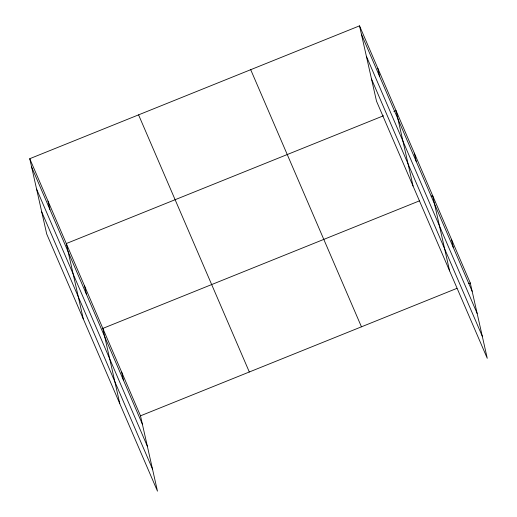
<?xml version="1.0" encoding="UTF-8"?>
<svg xmlns="http://www.w3.org/2000/svg" width="517" height="517" viewBox="0 0 517 517"><rect width="100%" height="100%" fill="white"/><g stroke="black" fill="none" stroke-linecap="round" stroke-linejoin="round"><path stroke-width="0.78" d="M29.747 158.706L140.495 415.83L157.472 491.15L46.717 234.02L29.747 158.706L359.528 25.85L470.283 282.98L487.253 358.294L376.505 101.17L359.528 25.85M383.491 115.769L66.292 243.552L83.269 318.873M393.857 111.594L396.08 110.703L413.051 186.023M419.3 200.919L102.844 328.405L119.815 403.725M431.146 196.15L432.626 195.555L449.596 270.876M140.495 415.83L456.957 288.344M468.803 283.575L470.283 282.98M361.409 34.18L472.157 291.304M366.385 56.288L477.139 313.412M371.523 79.062L482.271 336.192M250.7 69.692L361.454 326.822M138.575 114.864L249.323 371.988M31.621 167.03L142.375 424.16M36.604 189.138L147.358 446.268M41.735 211.918L152.489 469.042M451.451 239.268L453.331 247.591M414.35 153.129L416.23 161.459M377.804 68.276L379.678 76.606M121.669 372.117L123.544 380.447M84.568 285.979L86.442 294.309M48.016 201.126L49.897 209.456"/></g></svg>
